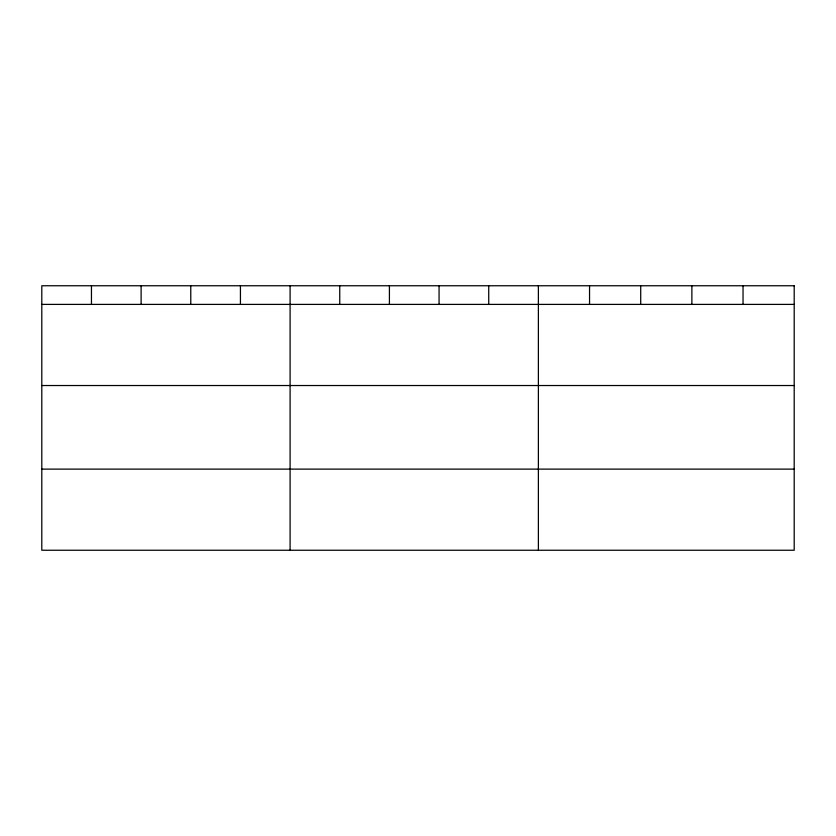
<?xml version="1.0" encoding="UTF-8"?>
<svg xmlns="http://www.w3.org/2000/svg" width="836" height="836" viewBox="0 0 836 836"><rect width="100%" height="100%" fill="white"/><g stroke="black" fill="none" stroke-linecap="round" stroke-linejoin="round"><path stroke-width="1.25" d="M41.8 304.398L794.2 304.398M41.8 385.532L794.2 385.532M41.8 469.121L794.2 469.121M743.037 285.755L743.037 304.398M691.874 285.755L691.874 304.398M640.71 285.755L640.71 304.398M589.547 285.755L589.547 304.398M538.384 285.755L538.384 550.245M488.726 285.755L488.726 304.398M439.067 285.755L439.067 304.398M389.409 285.755L389.409 304.398M339.75 285.755L339.75 304.398M290.092 285.755L290.092 550.245M240.434 285.755L240.434 304.398M190.775 285.755L190.775 304.398M141.117 285.755L141.117 304.398M91.458 285.755L91.458 304.398M794.2 285.755L41.8 285.755L41.8 550.245L794.2 550.245L794.2 285.755"/></g></svg>
